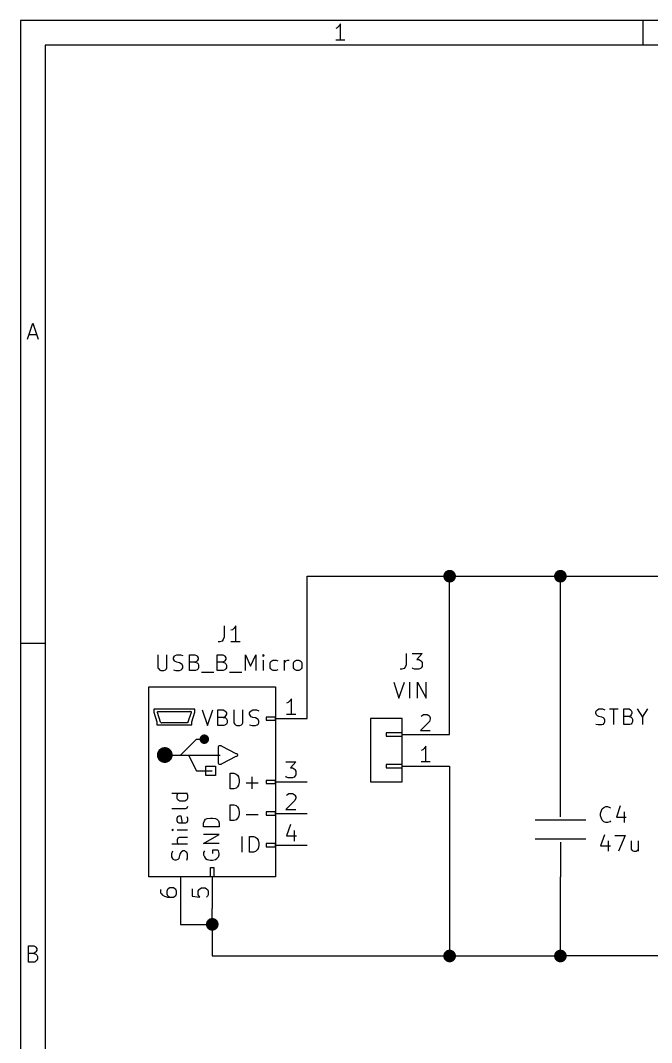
# Model space of a CAD drawing. Extents: x 10 to 410, y -287 to -10.
# Drawn here: x 10 to 60.7, y -92 to -10 of the extents above; entities that cross this region are included whole.
import ezdxf

# ---------------------------------------------------------------- set-up
doc = ezdxf.new("R2010")
doc.units = 0
doc.header["$MEASUREMENT"] = 0
for name, color, linetype in [('CYAN2', 4, 'CONTINUOUS'), ('GREEN2', 3, 'CONTINUOUS'), ('LYELLOW', 51, 'CONTINUOUS'), ('RED2', 1, 'CONTINUOUS')]:
    doc.layers.add(name, color=color, linetype=linetype)

msp = doc.modelspace()

# ---------------------------------------------------------------- linework, layer by layer
at = {"layer": 'CYAN2', "linetype": 'CONTINUOUS'}
for p, q in [((26.3652, -58.5978), (26.3652, -59.5122)), ((27.0256, -58.9026), (26.8986, -58.9534)), ((27.1526, -58.7756), (27.0256, -58.9026)), ((27.2796, -58.5978), (27.1526, -58.7756)), ((27.2796, -59.8678), (27.2796, -58.5978)), ((26.0096, -59.8678), (25.8826, -59.8678)), ((26.1874, -59.817), (26.0096, -59.8678)), ((26.289, -59.69), (26.1874, -59.817)), ((26.3652, -59.5122), (26.289, -59.69)), ((27.6352, -59.8678), (26.8986, -59.8678)), ((21.0312, -60.9092), (21.0312, -61.9506)), ((21.7678, -61.9506), (21.7678, -60.9092)), ((22.3012, -61.1632), (22.3774, -61.0362)), ((22.3012, -61.2648), (22.3012, -61.1632)), ((22.3774, -61.3918), (22.3012, -61.2648)), ((22.3774, -61.0362), (22.4282, -60.9854)), ((22.4282, -61.468), (22.3774, -61.3918)), ((22.4282, -60.9854), (22.5552, -60.9092)), ((22.5552, -61.5188), (22.4282, -61.468)), ((22.5552, -60.9092), (22.86, -60.9092)), ((22.7838, -61.5696), (22.5552, -61.5188)), ((22.86, -60.9092), (23.0378, -60.9854)), ((23.5712, -62.1792), (23.5712, -60.9092)), ((23.5712, -60.9092), (24.003, -60.9092)), ((24.003, -61.5188), (23.5712, -61.5188)), ((24.003, -60.9092), (24.13, -60.9854)), ((24.13, -61.468), (24.003, -61.5188)), ((24.003, -61.5188), (24.1808, -61.5696)), ((24.13, -60.9854), (24.1808, -61.0362)), ((24.1808, -61.3918), (24.13, -61.468)), ((24.1808, -61.0362), (24.257, -61.1632)), ((24.257, -61.2648), (24.1808, -61.3918)), ((24.257, -61.1632), (24.257, -61.2648)), ((25.8064, -62.1792), (25.8064, -60.9092)), ((25.8064, -60.9092), (26.2382, -60.9092)), ((26.2382, -61.5188), (25.8064, -61.5188)), ((26.2382, -60.9092), (26.3652, -60.9854)), ((26.3652, -61.468), (26.2382, -61.5188)), ((26.2382, -61.5188), (26.416, -61.5696)), ((26.3652, -60.9854), (26.416, -61.0362)), ((26.416, -61.3918), (26.3652, -61.468)), ((26.416, -61.0362), (26.4922, -61.1632)), ((26.4922, -61.2648), (26.416, -61.3918)), ((26.4922, -61.1632), (26.4922, -61.2648)), ((28.067, -62.1792), (28.067, -60.9092)), ((28.067, -60.9092), (28.4734, -61.8236)), ((28.4734, -61.8236), (28.9052, -60.9092)), ((28.9052, -60.9092), (28.9052, -62.1792)), ((29.5148, -60.9092), (29.4386, -60.9854)), ((29.4386, -60.9854), (29.5148, -61.0362)), ((29.5656, -60.9854), (29.5148, -60.9092)), ((29.5148, -60.9092), (29.5148, -61.0362)), ((29.5148, -61.0362), (29.5656, -60.9854)), ((29.5148, -62.1792), (29.5148, -61.341)), ((30.0482, -61.5696), (30.099, -61.468)), ((30.099, -61.468), (30.1752, -61.3918)), ((30.1752, -61.3918), (30.3022, -61.341)), ((30.3022, -61.341), (30.5308, -61.341)), ((30.5308, -61.341), (30.6578, -61.3918)), ((31.1912, -62.1792), (31.1912, -61.341)), ((31.1912, -61.5696), (31.2674, -61.468)), ((31.2674, -61.468), (31.3182, -61.3918)), ((31.3182, -61.3918), (31.4452, -61.341)), ((31.4452, -61.341), (31.5722, -61.341)), ((31.9278, -61.5696), (31.9786, -61.468)), ((31.9786, -61.468), (32.0548, -61.3918)), ((32.0548, -61.3918), (32.1564, -61.341)), ((32.1564, -61.341), (32.3596, -61.341)), ((32.3596, -61.341), (32.4612, -61.3918)), ((32.4612, -61.3918), (32.5374, -61.468)), ((32.5374, -61.468), (32.5882, -61.5696)), ((40.9702, -60.8076), (40.9702, -61.722)), ((41.4528, -60.8076), (42.2402, -60.8076)), ((42.2402, -60.8076), (41.8084, -61.2902)), ((41.8084, -61.2902), (41.9862, -61.2902)), ((41.9862, -61.2902), (42.1132, -61.3664)), ((42.1132, -61.3664), (42.164, -61.4172)), ((42.164, -61.4172), (42.2402, -61.5442)), ((21.0312, -61.9506), (21.1074, -62.0522)), ((21.1074, -62.0522), (21.1582, -62.1284)), ((21.1582, -62.1284), (21.2852, -62.1792)), ((21.2852, -62.1792), (21.5138, -62.1792)), ((21.5138, -62.1792), (21.6408, -62.1284)), ((21.6408, -62.1284), (21.717, -62.0522)), ((21.717, -62.0522), (21.7678, -61.9506)), ((22.3012, -62.1284), (22.479, -62.1792)), ((22.479, -62.1792), (22.7838, -62.1792)), ((22.9108, -61.6458), (22.7838, -61.5696)), ((22.7838, -62.1792), (22.9108, -62.1284)), ((22.987, -61.6966), (22.9108, -61.6458)), ((22.9108, -62.1284), (22.987, -62.0522)), ((23.0378, -61.8236), (22.987, -61.6966)), ((22.987, -62.0522), (23.0378, -61.9506)), ((23.0378, -61.9506), (23.0378, -61.8236)), ((24.0538, -62.1792), (23.5712, -62.1792)), ((24.1808, -62.1284), (24.0538, -62.1792)), ((24.1808, -61.5696), (24.257, -61.6458)), ((24.257, -62.0522), (24.1808, -62.1284)), ((24.257, -61.6458), (24.3078, -61.7474)), ((24.3078, -61.9506), (24.257, -62.0522)), ((24.3078, -61.7474), (24.3078, -61.9506)), ((24.5364, -62.3062), (25.527, -62.3062)), ((26.289, -62.1792), (25.8064, -62.1792)), ((26.416, -62.1284), (26.289, -62.1792)), ((26.416, -61.5696), (26.4922, -61.6458)), ((26.4922, -62.0522), (26.416, -62.1284)), ((26.4922, -61.6458), (26.543, -61.7474)), ((26.543, -61.9506), (26.4922, -62.0522)), ((26.543, -61.7474), (26.543, -61.9506)), ((26.797, -62.3062), (27.7622, -62.3062)), ((30.0482, -61.9506), (30.0482, -61.5696)), ((30.099, -62.0522), (30.0482, -61.9506)), ((30.1752, -62.1284), (30.099, -62.0522)), ((30.3022, -62.1792), (30.1752, -62.1284)), ((30.5308, -62.1792), (30.3022, -62.1792)), ((30.6578, -62.1284), (30.5308, -62.1792)), ((31.9278, -61.9506), (31.9278, -61.5696)), ((31.9786, -62.0522), (31.9278, -61.9506)), ((32.0548, -62.1284), (31.9786, -62.0522)), ((32.1564, -62.1792), (32.0548, -62.1284)), ((32.3596, -62.1792), (32.1564, -62.1792)), ((32.4612, -62.1284), (32.3596, -62.1792)), ((32.5374, -62.0522), (32.4612, -62.1284)), ((32.5882, -61.9506), (32.5374, -62.0522)), ((32.5882, -61.5696), (32.5882, -61.9506)), ((40.6146, -62.0776), (40.4876, -62.0776)), ((40.7924, -62.0268), (40.6146, -62.0776)), ((40.894, -61.8998), (40.7924, -62.0268)), ((40.9702, -61.722), (40.894, -61.8998)), ((41.5036, -62.0268), (41.4528, -61.9506)), ((41.6306, -62.0776), (41.5036, -62.0268)), ((41.9862, -62.0776), (41.6306, -62.0776)), ((42.1132, -62.0268), (41.9862, -62.0776)), ((42.164, -61.9506), (42.1132, -62.0268)), ((42.2402, -61.849), (42.164, -61.9506)), ((42.2402, -61.5442), (42.2402, -61.849)), ((39.9796, -63.119), (40.386, -64.389)), ((40.386, -64.389), (40.8178, -63.119)), ((41.2496, -64.389), (41.2496, -63.119)), ((41.8592, -64.389), (41.8592, -63.119)), ((41.8592, -63.119), (42.5704, -64.389)), ((42.5704, -64.389), (42.5704, -63.119)), ((24.5872, -65.3288), (25.019, -66.5988)), ((25.019, -66.5988), (25.4508, -65.3288)), ((25.8572, -66.5988), (25.8572, -65.3288)), ((25.8572, -65.3288), (26.289, -65.3288)), ((26.289, -65.3288), (26.416, -65.405)), ((26.416, -65.405), (26.4668, -65.4558)), ((26.4668, -65.4558), (26.543, -65.5828)), ((26.543, -65.5828), (26.543, -65.6844)), ((27.1272, -65.3288), (27.1272, -66.3702)), ((27.8638, -66.3702), (27.8638, -65.3288)), ((28.3972, -65.5828), (28.4734, -65.4558)), ((28.3972, -65.6844), (28.3972, -65.5828)), ((28.4734, -65.4558), (28.5242, -65.405)), ((28.5242, -65.405), (28.6512, -65.3288)), ((28.6512, -65.3288), (28.956, -65.3288)), ((28.956, -65.3288), (29.1338, -65.405)), ((56.1848, -65.5066), (56.2356, -65.3796)), ((56.1848, -65.6082), (56.1848, -65.5066)), ((56.2356, -65.7352), (56.1848, -65.6082)), ((56.2356, -65.3796), (56.3118, -65.3288)), ((56.3118, -65.3288), (56.4134, -65.2526)), ((56.4134, -65.2526), (56.7182, -65.2526)), ((56.7182, -65.2526), (56.896, -65.3288)), ((57.277, -65.2526), (57.9882, -65.2526)), ((57.6326, -66.5226), (57.6326, -65.2526)), ((58.42, -66.5226), (58.42, -65.2526)), ((58.42, -65.2526), (58.8518, -65.2526)), ((58.8518, -65.2526), (58.9534, -65.3288)), ((58.9534, -65.3288), (59.0296, -65.3796)), ((59.0296, -65.3796), (59.0804, -65.5066)), ((59.0804, -65.6082), (59.0296, -65.7352)), ((59.0804, -65.5066), (59.0804, -65.6082)), ((59.5122, -65.2526), (59.9186, -65.913)), ((59.9186, -65.913), (60.3504, -65.2526)), ((26.289, -65.9384), (25.8572, -65.9384)), ((26.416, -65.8876), (26.289, -65.9384)), ((26.289, -65.9384), (26.4668, -65.9892)), ((26.4668, -65.8114), (26.416, -65.8876)), ((26.543, -65.6844), (26.4668, -65.8114)), ((26.4668, -65.9892), (26.543, -66.0654)), ((26.543, -66.0654), (26.5938, -66.167)), ((26.5938, -66.3702), (26.543, -66.4718)), ((26.5938, -66.167), (26.5938, -66.3702)), ((27.1272, -66.3702), (27.2034, -66.4718)), ((27.813, -66.4718), (27.8638, -66.3702)), ((28.4734, -65.8114), (28.3972, -65.6844)), ((28.5242, -65.8876), (28.4734, -65.8114)), ((28.6512, -65.9384), (28.5242, -65.8876)), ((28.8798, -65.9892), (28.6512, -65.9384)), ((29.0068, -66.0654), (28.8798, -65.9892)), ((29.083, -66.1162), (29.0068, -66.0654)), ((29.1338, -66.2432), (29.083, -66.1162)), ((29.083, -66.4718), (29.1338, -66.3702)), ((29.1338, -66.3702), (29.1338, -66.2432)), ((56.3118, -65.8114), (56.2356, -65.7352)), ((56.4134, -65.8622), (56.3118, -65.8114)), ((56.6674, -65.913), (56.4134, -65.8622)), ((56.7944, -65.9892), (56.6674, -65.913)), ((56.8452, -66.04), (56.7944, -65.9892)), ((56.7944, -66.4718), (56.8452, -66.3956)), ((56.896, -66.167), (56.8452, -66.04)), ((56.8452, -66.3956), (56.896, -66.294)), ((56.896, -66.294), (56.896, -66.167)), ((58.8518, -65.8622), (58.42, -65.8622)), ((58.9534, -65.8114), (58.8518, -65.8622)), ((58.8518, -65.8622), (59.0296, -65.913)), ((59.0296, -65.7352), (58.9534, -65.8114)), ((59.0296, -65.913), (59.0804, -65.9892)), ((59.0804, -66.3956), (59.0296, -66.4718)), ((59.0804, -65.9892), (59.1312, -66.0908)), ((59.1312, -66.294), (59.0804, -66.3956)), ((59.1312, -66.0908), (59.1312, -66.294)), ((59.9186, -65.913), (59.9186, -66.5226)), ((26.3398, -66.5988), (25.8572, -66.5988)), ((26.4668, -66.548), (26.3398, -66.5988)), ((26.543, -66.4718), (26.4668, -66.548)), ((27.2034, -66.4718), (27.2542, -66.548)), ((27.2542, -66.548), (27.3812, -66.5988)), ((27.3812, -66.5988), (27.6098, -66.5988)), ((27.6098, -66.5988), (27.7368, -66.548)), ((27.7368, -66.548), (27.813, -66.4718)), ((28.3972, -66.548), (28.6004, -66.5988)), ((28.6004, -66.5988), (28.8798, -66.5988)), ((28.8798, -66.5988), (29.0068, -66.548)), ((29.0068, -66.548), (29.083, -66.4718)), ((56.1848, -66.4718), (56.3626, -66.5226)), ((56.3626, -66.5226), (56.6674, -66.5226)), ((56.6674, -66.5226), (56.7944, -66.4718)), ((58.9026, -66.5226), (58.42, -66.5226)), ((59.0296, -66.4718), (58.9026, -66.5226)), ((26.8478, -71.6788), (26.8478, -70.4088)), ((26.8478, -70.4088), (27.1272, -70.4088)), ((27.1272, -70.4088), (27.3304, -70.485)), ((27.3304, -70.485), (27.432, -70.5866)), ((27.432, -70.5866), (27.5082, -70.7136)), ((27.5082, -70.7136), (27.559, -70.9676)), ((27.559, -71.1454), (27.5082, -71.374)), ((27.559, -70.9676), (27.559, -71.1454)), ((28.1178, -71.1962), (29.083, -71.1962)), ((28.6004, -71.6788), (28.6004, -70.7136)), ((23.4188, -72.0598), (22.1488, -72.0598)), ((22.5806, -72.1868), (22.6314, -72.0598)), ((23.368, -72.0598), (23.4188, -72.1868)), ((27.1272, -71.6788), (26.8478, -71.6788)), ((27.3304, -71.628), (27.1272, -71.6788)), ((27.432, -71.501), (27.3304, -71.628)), ((27.5082, -71.374), (27.432, -71.501)), ((22.5806, -72.4408), (22.5806, -72.1868)), ((22.6314, -72.5678), (22.5806, -72.4408)), ((22.7076, -72.6186), (22.6314, -72.5678)), ((22.8092, -72.6694), (22.7076, -72.6186)), ((23.1902, -72.6694), (22.8092, -72.6694)), ((23.2918, -72.6186), (23.1902, -72.6694)), ((23.368, -72.5678), (23.2918, -72.6186)), ((23.4188, -72.4408), (23.368, -72.5678)), ((23.4188, -72.1868), (23.4188, -72.4408)), ((26.8478, -74.2188), (26.8478, -72.9488)), ((26.8478, -72.9488), (27.1272, -72.9488)), ((27.1272, -72.9488), (27.3304, -73.025)), ((23.241, -73.279), (22.1488, -73.279)), ((23.368, -73.2282), (23.241, -73.279)), ((23.4188, -73.1012), (23.368, -73.2282)), ((27.3304, -73.025), (27.432, -73.1266)), ((27.432, -73.1266), (27.5082, -73.2536)), ((27.5082, -73.2536), (27.559, -73.5076)), ((27.559, -73.6854), (27.5082, -73.914)), ((27.559, -73.5076), (27.559, -73.6854)), ((28.1178, -73.7362), (29.083, -73.7362)), ((56.5658, -73.66), (56.642, -73.406)), ((56.5658, -73.8378), (56.5658, -73.66)), ((56.642, -73.406), (56.6928, -73.279)), ((56.6928, -73.279), (56.8198, -73.1774)), ((56.8198, -73.1774), (56.9976, -73.1012)), ((56.9976, -73.1012), (57.1246, -73.1012)), ((57.1246, -73.1012), (57.3024, -73.1774)), ((57.3024, -73.1774), (57.3532, -73.2282)), ((58.1406, -73.0504), (57.8358, -73.9394)), ((58.4454, -73.533), (58.4454, -74.3712)), ((22.5806, -74.0156), (22.6314, -73.8886)), ((22.5806, -74.2442), (22.5806, -74.0156)), ((22.6314, -74.3712), (22.5806, -74.2442)), ((22.6314, -73.8886), (22.7584, -73.8378)), ((22.7584, -74.422), (22.6314, -74.3712)), ((22.7584, -73.8378), (22.8854, -73.8378)), ((23.241, -74.422), (22.7584, -74.422)), ((22.8854, -73.8378), (22.987, -74.422)), ((23.368, -74.3712), (23.241, -74.422)), ((23.368, -73.8886), (23.4188, -74.0156)), ((23.4188, -74.2442), (23.368, -74.3712)), ((23.4188, -74.0156), (23.4188, -74.2442)), ((24.6888, -74.422), (24.765, -74.2442)), ((24.6888, -74.7268), (24.6888, -74.422)), ((24.765, -74.2442), (24.8666, -74.1172)), ((24.8666, -74.1172), (24.9936, -74.0664)), ((24.9936, -74.0664), (25.2476, -74.0156)), ((25.2476, -74.0156), (25.4254, -74.0156)), ((25.4254, -74.0156), (25.654, -74.0664)), ((25.654, -74.0664), (25.781, -74.1172)), ((25.781, -74.1172), (25.908, -74.2442)), ((25.908, -74.2442), (25.9588, -74.422)), ((25.9588, -74.422), (25.9588, -74.7268)), ((27.1272, -74.2188), (26.8478, -74.2188)), ((27.3304, -74.168), (27.1272, -74.2188)), ((27.432, -74.041), (27.3304, -74.168)), ((27.5082, -73.914), (27.432, -74.041)), ((56.642, -74.0664), (56.5658, -73.8378)), ((56.6928, -74.1934), (56.642, -74.0664)), ((56.8198, -74.3204), (56.6928, -74.1934)), ((56.9976, -74.3712), (56.8198, -74.3204)), ((57.1246, -74.3712), (56.9976, -74.3712)), ((57.3024, -74.3204), (57.1246, -74.3712)), ((57.3532, -74.2442), (57.3024, -74.3204)), ((57.8358, -73.9394), (58.6232, -73.9394)), ((22.225, -74.9046), (22.1488, -74.9808)), ((22.1488, -74.9808), (22.225, -75.0316)), ((22.1488, -74.9808), (22.2758, -74.9808)), ((22.2758, -74.9808), (22.225, -74.9046)), ((22.225, -75.0316), (22.2758, -74.9808)), ((23.4188, -74.9808), (22.5806, -74.9808)), ((25.9588, -74.7268), (24.6888, -74.7268)), ((24.6888, -76.073), (25.9588, -75.3364)), ((25.9588, -75.3364), (24.6888, -75.3364)), ((56.8706, -75.3618), (56.5658, -76.2508)), ((57.7088, -75.4126), (58.547, -75.4126)), ((58.547, -75.4126), (58.0136, -76.6826)), ((23.4188, -76.1238), (22.1488, -76.1238)), ((22.6314, -75.6412), (22.5806, -75.7682)), ((22.5806, -75.7682), (22.5806, -75.946)), ((22.5806, -75.946), (22.6314, -76.073)), ((22.7584, -75.5904), (22.6314, -75.6412)), ((22.6314, -76.073), (22.7076, -76.1238)), ((23.4188, -75.5904), (22.7584, -75.5904)), ((25.9588, -76.073), (24.6888, -76.073)), ((27.813, -76.7588), (27.813, -75.4888)), ((28.3972, -76.7588), (28.3972, -75.4888)), ((28.3972, -75.4888), (28.702, -75.4888)), ((28.702, -75.4888), (28.8798, -75.565)), ((28.8798, -75.565), (29.0068, -75.6666)), ((29.0068, -75.6666), (29.083, -75.7936)), ((29.083, -75.7936), (29.1338, -76.0476)), ((29.1338, -76.2254), (29.083, -76.454)), ((29.1338, -76.0476), (29.1338, -76.2254)), ((56.5658, -76.2508), (57.3532, -76.2508)), ((57.1754, -75.8444), (57.1754, -76.6826)), ((59.0296, -75.8444), (59.0296, -76.5048)), ((59.5884, -75.8444), (59.5884, -76.6826)), ((22.1488, -76.8604), (22.225, -76.6572)), ((22.1488, -77.1398), (22.1488, -76.8604)), ((22.8092, -76.9112), (22.7584, -77.1398)), ((22.8854, -76.7842), (22.8092, -76.9112)), ((22.9362, -76.7334), (22.8854, -76.7842)), ((23.0632, -76.6572), (22.9362, -76.7334)), ((23.1902, -76.6572), (23.0632, -76.6572)), ((23.2918, -76.7334), (23.1902, -76.6572)), ((23.368, -76.7842), (23.2918, -76.7334)), ((23.4188, -76.9112), (23.368, -76.7842)), ((23.4188, -77.216), (23.4188, -76.9112)), ((24.765, -76.6572), (24.6888, -76.7842)), ((24.6888, -76.7842), (24.6888, -76.962)), ((24.6888, -76.962), (24.765, -77.1398)), ((25.8318, -76.6064), (25.4254, -76.6064)), ((25.4254, -76.6064), (25.4254, -76.8604)), ((25.908, -76.6572), (25.8318, -76.6064)), ((25.9588, -76.8604), (25.908, -76.6572)), ((25.908, -77.1398), (25.9588, -76.962)), ((25.9588, -76.962), (25.9588, -76.8604)), ((28.702, -76.7588), (28.3972, -76.7588)), ((28.8798, -76.708), (28.702, -76.7588)), ((29.0068, -76.581), (28.8798, -76.708)), ((29.083, -76.454), (29.0068, -76.581)), ((59.0296, -76.5048), (59.1058, -76.6318)), ((59.1058, -76.6318), (59.2328, -76.6826)), ((59.2328, -76.6826), (59.4106, -76.6826)), ((59.4106, -76.6826), (59.5122, -76.6318)), ((59.5122, -76.6318), (59.5884, -76.5556)), ((22.225, -77.2668), (22.1488, -77.1398)), ((22.2758, -77.343), (22.225, -77.2668)), ((22.4028, -77.3938), (22.2758, -77.343)), ((22.5044, -77.3938), (22.4028, -77.3938)), ((22.6314, -77.343), (22.5044, -77.3938)), ((22.7076, -77.2668), (22.6314, -77.343)), ((22.7584, -77.1398), (22.7076, -77.2668)), ((23.368, -77.3938), (23.4188, -77.216)), ((24.765, -77.1398), (24.8666, -77.2668)), ((24.8666, -77.2668), (24.9936, -77.343)), ((24.9936, -77.343), (25.2476, -77.3938)), ((25.2476, -77.3938), (25.4254, -77.3938)), ((25.4254, -77.3938), (25.654, -77.343)), ((25.654, -77.343), (25.781, -77.2668)), ((25.781, -77.2668), (25.908, -77.1398))]:
    msp.add_line(p, q, dxfattribs=at)
at = {"layer": 'GREEN2', "linetype": 'CONTINUOUS'}
for p, q in [((33.02, -66.04), (33.02, -54.61)), ((33.02, -54.61), (44.45, -54.61)), ((44.45, -67.31), (44.45, -54.61)), ((44.45, -54.61), (53.34, -54.61)), ((53.34, -71.12), (53.34, -54.61)), ((53.34, -54.61), (62.23, -54.61)), ((44.45, -69.85), (44.45, -85.09)), ((53.34, -85.09), (53.34, -78.74)), ((22.86, -81.28), (22.86, -82.55)), ((25.4, -82.55), (25.4, -81.28)), ((22.86, -82.55), (25.4, -82.55)), ((25.4, -82.55), (25.4, -85.09)), ((25.4, -85.09), (44.45, -85.09)), ((44.45, -85.09), (53.34, -85.09)), ((90.17, -85.09), (53.34, -85.09))]:
    msp.add_line(p, q, dxfattribs=at)
at = {"layer": 'GREEN2', "const_width": 0.508}
for points in [[(44.196, -54.61, 1), (44.704, -54.61, 1)], [(53.086, -54.61, 1), (53.594, -54.61, 1)], [(25.146, -82.55, 1), (25.654, -82.55, 1)], [(44.196, -85.09, 1), (44.704, -85.09, 1)], [(53.086, -85.09, 1), (53.594, -85.09, 1)]]:
    msp.add_lwpolyline(points, format="xyb", close=True, dxfattribs=at)
at = {"layer": 'LYELLOW', "linetype": 'CONTINUOUS'}
for p, q in [((20.32, -78.74), (20.32, -63.5)), ((20.32, -63.5), (30.48, -63.5)), ((30.48, -63.5), (30.48, -78.74)), ((40.64, -66.04), (38.1, -66.04)), ((38.1, -66.04), (38.1, -71.12)), ((40.64, -71.12), (40.64, -66.04)), ((38.1, -71.12), (40.64, -71.12)), ((30.48, -78.74), (20.32, -78.74))]:
    msp.add_line(p, q, dxfattribs=at)
at = {"layer": 'RED2', "linetype": 'CONTINUOUS'}
for p, q in [((10.0076, -10.0076), (10.0076, -286.995)), ((409.981, -10.0076), (10.0076, -10.0076)), ((35.433, -10.5918), (35.306, -10.6426)), ((35.56, -10.4648), (35.433, -10.5918)), ((35.687, -10.287), (35.56, -10.4648)), ((35.687, -11.5824), (35.687, -10.287)), ((59.9948, -11.9888), (59.9948, -10.0076)), ((11.9888, -11.9888), (11.9888, -285.013)), ((408, -11.9888), (11.9888, -11.9888)), ((36.0426, -11.5824), (35.306, -11.5824)), ((10.5664, -35.5854), (10.9982, -34.29)), ((10.9982, -34.29), (11.43, -35.5854)), ((10.668, -35.2044), (11.303, -35.2044)), ((10.0076, -59.9948), (11.9888, -59.9948)), ((20.32, -78.74), (20.32, -63.5)), ((20.32, -63.5), (30.48, -63.5)), ((30.48, -63.5), (30.48, -78.74)), ((31.496, -64.7446), (31.369, -64.7954)), ((31.623, -64.6176), (31.496, -64.7446)), ((31.75, -64.4398), (31.623, -64.6176)), ((31.75, -65.7098), (31.75, -64.4398)), ((20.701, -65.278), (20.701, -65.532)), ((24.003, -65.278), (20.701, -65.278)), ((20.701, -65.532), (20.955, -66.294)), ((21.0058, -65.5066), (21.0312, -65.4558)), ((21.0058, -65.5574), (21.0058, -65.5066)), ((21.2598, -66.3194), (21.0058, -65.5574)), ((21.0312, -65.4558), (23.5966, -65.4558)), ((23.6982, -65.5574), (23.4442, -66.3194)), ((23.5966, -65.4558), (23.622, -65.4304)), ((23.622, -65.4304), (23.6474, -65.4558)), ((23.6474, -65.4558), (23.6728, -65.4558)), ((23.6728, -65.4558), (23.6982, -65.4812)), ((23.6982, -65.4812), (23.6982, -65.5574)), ((23.749, -66.294), (24.003, -65.532)), ((24.003, -65.532), (24.003, -65.278)), ((20.955, -66.294), (20.955, -66.548)), ((21.336, -66.3956), (21.2598, -66.3194)), ((21.3614, -66.3702), (21.336, -66.3956)), ((23.3934, -66.3702), (21.3614, -66.3702)), ((23.4442, -66.3448), (23.3934, -66.3702)), ((23.4442, -66.3194), (23.4442, -66.3448)), ((23.749, -66.548), (23.749, -66.294)), ((30.48, -65.913), (29.718, -65.913)), ((29.718, -65.913), (29.718, -66.167)), ((29.718, -66.167), (30.48, -66.167)), ((30.48, -66.167), (30.48, -65.913)), ((30.48, -66.04), (33.02, -66.04)), ((32.1056, -65.7098), (31.369, -65.7098)), ((40.64, -66.04), (38.1, -66.04)), ((38.1, -66.04), (38.1, -71.12)), ((40.64, -71.12), (40.64, -66.04)), ((42.8244, -66.2686), (42.1132, -66.9798)), ((42.164, -65.8368), (42.2402, -65.786)), ((42.2402, -65.786), (42.3418, -65.7098)), ((42.3418, -65.7098), (42.6466, -65.7098)), ((42.6466, -65.7098), (42.7736, -65.786)), ((42.7736, -65.786), (42.8244, -65.8368)), ((42.8244, -65.8368), (42.9006, -65.9638)), ((42.9006, -66.0654), (42.8244, -66.2686)), ((42.9006, -65.9638), (42.9006, -66.0654)), ((20.955, -66.548), (23.749, -66.548)), ((40.64, -67.183), (39.37, -67.183)), ((39.37, -67.183), (39.37, -67.437)), ((40.64, -67.437), (40.64, -67.183)), ((42.1132, -66.9798), (42.9006, -66.9798)), ((22.86, -68.961), (24.13, -67.691)), ((24.13, -67.691), (24.765, -67.691)), ((39.37, -67.437), (40.64, -67.437)), ((40.64, -67.31), (44.45, -67.31)), ((25.908, -68.2752), (25.9334, -68.2244)), ((25.908, -69.6468), (25.908, -68.2752)), ((25.9334, -68.2244), (25.9842, -68.199)), ((25.9842, -68.199), (26.0858, -68.199)), ((26.0858, -68.199), (26.1366, -68.2244)), ((26.1366, -68.2244), (26.162, -68.2498)), ((26.162, -68.2498), (27.305, -68.834)), ((27.305, -68.834), (27.3558, -68.834)), ((27.3558, -68.834), (27.4066, -68.8594)), ((27.4066, -68.8594), (27.432, -68.9102)), ((42.291, -68.5546), (42.164, -68.6054)), ((42.418, -68.4276), (42.291, -68.5546)), ((42.545, -68.2498), (42.418, -68.4276)), ((42.545, -69.5198), (42.545, -68.2498)), ((22.225, -68.961), (22.86, -68.961)), ((22.86, -68.961), (23.495, -68.961)), ((23.495, -68.961), (26.035, -68.961)), ((23.495, -68.961), (24.13, -70.231)), ((25.9334, -69.6976), (25.908, -69.6468)), ((25.9842, -69.723), (25.9334, -69.6976)), ((26.0858, -69.723), (25.9842, -69.723)), ((26.1366, -69.6976), (26.0858, -69.723)), ((26.162, -69.6722), (26.1366, -69.6976)), ((27.305, -69.088), (26.162, -69.6722)), ((27.3558, -69.088), (27.305, -69.088)), ((27.4066, -69.0626), (27.3558, -69.088)), ((27.432, -69.0118), (27.4066, -69.0626)), ((27.432, -68.9102), (27.432, -69.0118)), ((31.3182, -69.5198), (32.1056, -69.5198)), ((32.1056, -69.5198), (31.6738, -70.0024)), ((40.64, -69.723), (39.37, -69.723)), ((39.37, -69.723), (39.37, -69.977)), ((40.64, -69.977), (40.64, -69.723)), ((42.9006, -69.5198), (42.164, -69.5198)), ((24.13, -70.231), (25.4, -70.231)), ((24.892, -70.612), (24.892, -69.85)), ((24.892, -69.85), (25.654, -69.85)), ((25.654, -69.85), (25.654, -70.612)), ((31.6738, -70.0024), (31.8516, -70.0024)), ((31.8516, -70.0024), (31.9786, -70.0786)), ((31.9786, -70.0786), (32.0294, -70.1294)), ((32.0294, -70.1294), (32.1056, -70.2564)), ((32.1056, -70.2564), (32.1056, -70.5612)), ((39.37, -69.977), (40.64, -69.977)), ((40.64, -69.85), (44.45, -69.85)), ((25.654, -70.612), (24.892, -70.612)), ((30.48, -70.993), (29.718, -70.993)), ((29.718, -70.993), (29.718, -71.247)), ((29.718, -71.247), (30.48, -71.247)), ((30.48, -71.247), (30.48, -70.993)), ((30.48, -71.12), (33.02, -71.12)), ((31.369, -70.739), (31.3182, -70.6628)), ((31.496, -70.7898), (31.369, -70.739)), ((31.8516, -70.7898), (31.496, -70.7898)), ((31.9786, -70.739), (31.8516, -70.7898)), ((32.0294, -70.6628), (31.9786, -70.739)), ((32.1056, -70.5612), (32.0294, -70.6628)), ((38.1, -71.12), (40.64, -71.12)), ((53.34, -73.914), (53.34, -71.12)), ((31.369, -72.1868), (31.4452, -72.136)), ((31.4452, -72.136), (31.5468, -72.0598)), ((31.5468, -72.0598), (31.8516, -72.0598)), ((31.8516, -72.0598), (31.9786, -72.136)), ((31.9786, -72.136), (32.0294, -72.1868)), ((32.0294, -72.6186), (31.3182, -73.3298)), ((32.0294, -72.1868), (32.1056, -72.3138)), ((32.1056, -72.4154), (32.0294, -72.6186)), ((32.1056, -72.3138), (32.1056, -72.4154)), ((30.48, -73.533), (29.718, -73.533)), ((29.718, -73.533), (29.718, -73.787)), ((29.718, -73.787), (30.48, -73.787)), ((30.48, -73.787), (30.48, -73.533)), ((30.48, -73.66), (33.02, -73.66)), ((31.3182, -73.3298), (32.1056, -73.3298)), ((31.6738, -74.549), (31.369, -75.438)), ((51.308, -74.168), (55.372, -74.168)), ((31.369, -75.438), (32.1564, -75.438)), ((31.9786, -75.0316), (31.9786, -75.8698)), ((30.48, -76.073), (29.718, -76.073)), ((29.718, -76.073), (29.718, -76.327)), ((30.48, -76.327), (30.48, -76.073)), ((30.48, -76.2), (33.02, -76.2)), ((51.308, -75.692), (55.372, -75.692)), ((53.34, -75.946), (53.34, -78.74)), ((29.718, -76.327), (30.48, -76.327)), ((30.48, -78.74), (20.32, -78.74)), ((22.86, -78.74), (22.86, -81.28)), ((25.273, -78.74), (25.273, -77.978)), ((25.273, -77.978), (25.527, -77.978)), ((25.527, -78.74), (25.273, -78.74)), ((25.4, -78.74), (25.4, -81.28)), ((25.527, -77.978), (25.527, -78.74)), ((21.2598, -79.756), (21.2598, -80.01)), ((21.2598, -80.01), (21.336, -80.1116)), ((21.336, -80.1116), (21.3868, -80.1878)), ((21.3868, -80.1878), (21.5646, -80.2894)), ((21.5646, -80.2894), (21.8186, -80.3656)), ((21.8186, -79.756), (21.7424, -79.883)), ((21.7424, -79.883), (21.7424, -80.1116)), ((21.7424, -80.1116), (21.8186, -80.2386)), ((21.8694, -79.7052), (21.8186, -79.756)), ((21.8186, -80.2386), (21.8694, -80.2894)), ((21.8186, -80.3656), (22.3012, -80.3656)), ((21.9964, -79.629), (21.8694, -79.7052)), ((21.8694, -80.2894), (21.9964, -80.3656)), ((22.3012, -79.629), (21.9964, -79.629)), ((22.4028, -79.7052), (22.3012, -79.629)), ((22.3012, -80.3656), (22.4028, -80.2894)), ((22.479, -79.756), (22.4028, -79.7052)), ((22.4028, -80.2894), (22.479, -80.2386)), ((22.5298, -79.883), (22.479, -79.756)), ((22.479, -80.2386), (22.5298, -80.1116)), ((22.5298, -80.1116), (22.5298, -79.883)), ((23.7998, -79.7052), (23.7998, -80.2894)), ((23.7998, -80.2894), (24.4094, -80.3656)), ((24.2824, -79.883), (24.3586, -79.756)), ((24.2824, -80.1878), (24.2824, -79.883)), ((24.3586, -80.2894), (24.2824, -80.1878)), ((24.3586, -79.756), (24.4094, -79.7052)), ((24.4094, -80.3656), (24.3586, -80.2894)), ((24.4094, -79.7052), (24.5364, -79.629)), ((24.5364, -79.629), (24.8412, -79.629)), ((24.8412, -79.629), (24.9428, -79.7052)), ((24.9428, -79.7052), (25.019, -79.756)), ((25.019, -80.2894), (24.9428, -80.3656)), ((25.019, -79.756), (25.0698, -79.883)), ((25.0698, -80.1878), (25.019, -80.2894)), ((25.0698, -79.883), (25.0698, -80.1878)), ((10.6426, -85.5726), (10.6426, -84.2772)), ((10.6426, -84.2772), (11.0744, -84.2772)), ((11.0744, -84.2772), (11.2014, -84.328)), ((11.2014, -84.328), (11.2522, -84.3788)), ((11.2522, -84.3788), (11.3284, -84.5058)), ((11.0744, -84.8868), (10.6426, -84.8868)), ((11.2014, -84.8106), (11.0744, -84.8868)), ((11.0744, -84.8868), (11.2522, -84.9376)), ((11.2522, -84.7598), (11.2014, -84.8106)), ((11.3284, -84.6328), (11.2522, -84.7598)), ((11.2522, -84.9376), (11.3284, -85.0138)), ((11.3284, -84.5058), (11.3284, -84.6328)), ((11.3284, -85.0138), (11.3792, -85.1408)), ((11.3792, -85.1408), (11.3792, -85.3186)), ((11.1506, -85.5726), (10.6426, -85.5726)), ((11.2522, -85.4964), (11.1506, -85.5726)), ((11.3284, -85.4456), (11.2522, -85.4964)), ((11.3792, -85.3186), (11.3284, -85.4456))]:
    msp.add_line(p, q, dxfattribs=at)
at = {"layer": 'RED2'}
for points, const_width in [([(24.5745, -67.691, 1), (24.9555, -67.691, 1)], 0.381), ([(21.2725, -68.961, 1), (21.9075, -68.961, 1)], 0.635)]:
    msp.add_lwpolyline(points, format="xyb", close=True, dxfattribs=dict(at, const_width=const_width))

doc.saveas('drawing.dxf')
